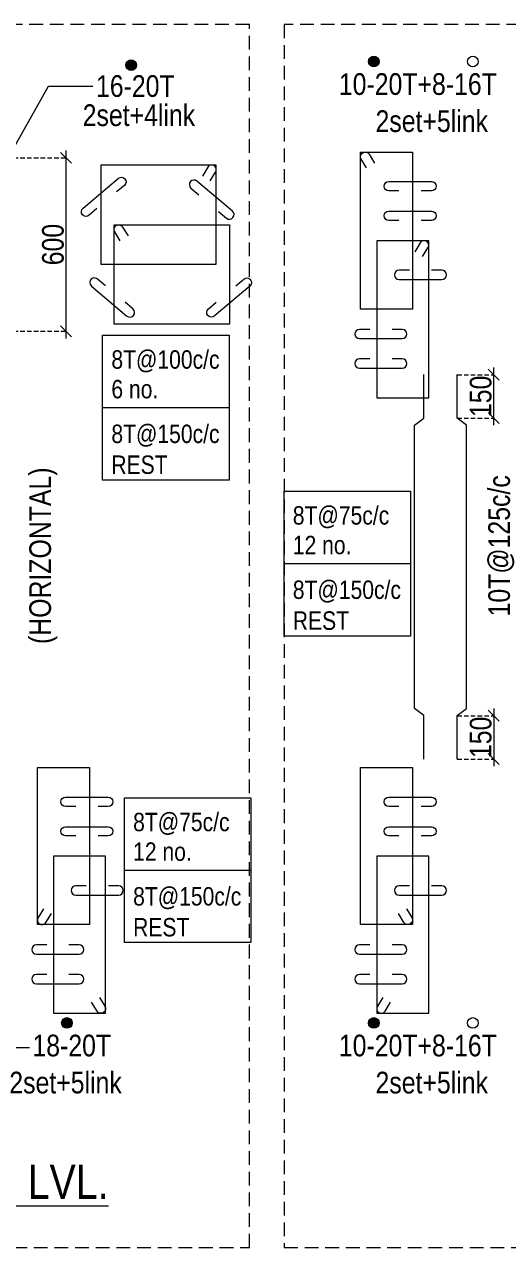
# Model space of a CAD drawing. Header units: millimetres. Extents: x 1112055 to 3390982, y -148532 to 766891.
# Drawn here: x 2277644 to 2284334, y 162042 to 178964 of the extents above; entities that cross this region are included whole.
import ezdxf

# ---------------------------------------------------------------- set-up
doc = ezdxf.new("R2010")
doc.units = ezdxf.units.MM
doc.header["$PDMODE"] = 35
doc.header["$PDSIZE"] = -25
doc.linetypes.add('DASHED2', pattern=[0.375, 0.25, -0.125])
doc.linetypes.add('Hidden', pattern=[9.525, 6.35, -3.175])
for name, color, linetype, lineweight in [('B COL. SIZE DIM', 220, 'Continuous', 25), ('B P.C.C', 251, 'Continuous', 0), ('B STEEL', 34, 'Continuous', 15), ('B STEEL TEXT', 7, 'Continuous', 15), ('B TITLE BLOCK', 250, 'Continuous', 0)]:
    doc.layers.add(name, color=color, linetype=linetype, lineweight=lineweight)
doc.styles.add('ARIAL', font='arial.ttf')
doc.styles.add('dim inside', font='romans.shx', dxfattribs={"width": 0.8, "height": 125})
doc.styles.add('SWINC', font='swissc.ttf')
doc.dimstyles.new('DIM 1', dxfattribs={"dimscale": 0, "dimtxt": 230, "dimasz": 150, "dimexe": 0.18, "dimexo": 0.0625, "dimgap": 0.5, "dimtad": 1, "dimdec": 0, "dimzin": 0, "dimdsep": 46, "dimtxsty": 'ARIAL', "dimblk": 'OBLIQUE', "dimcen": 6, "dimse1": 1, "dimse2": 1, "dimclrd": 256, "dimclrt": 256, "dimadec": 0, "dimazin": 2, "dimtfac": 0.75, "dimtdec": 0, "dimtix": 1, "dimtofl": 0, "dimtmove": 1, "dimatfit": 3, "dimldrblk": 'OPEN30', "dimfxl": 0.18, "dimfrac": 1, "dimtolj": 1, "dimtzin": 0, "dimlwd": -1, "dimarcsym": 0})
doc.dimstyles.new('dim inside', dxfattribs={"dimtxt": 125, "dimasz": 100, "dimexe": 0, "dimexo": 0, "dimgap": 10, "dimtad": 0, "dimdec": 0, "dimzin": 0, "dimdsep": 46, "dimtxsty": 'dim inside', "dimblk": 'SMALL', "dimcen": 0.09, "dimadec": 0, "dimazin": 0, "dimtfac": 1, "dimtdec": 0, "dimtofl": 0, "dimtmove": 0, "dimatfit": 3, "dimfxl": 1, "dimtolj": 1, "dimtzin": 0, "dimarcsym": 2})

# ---------------------------------------------------------------- blocks, each defined once
blk = doc.blocks.new('_Oblique')
at = {"color": 0, "linetype": 'ByBlock', "lineweight": -2}
blk.add_line((-0.5, -0.5), (0.5, 0.5), dxfattribs=at)
blk = doc.blocks.new('*D428')
at = {"layer": 'B COL. SIZE DIM', "color": 250, "lineweight": 9, "ltscale": 250, "transparency": 16777216}
blk.add_line((2278219, 177219), (2278219, 174619), dxfattribs=at)
at = {"layer": 'B COL. SIZE DIM', "color": 250, "linetype": 'DASHED2', "lineweight": 9, "ltscale": 250, "transparency": 16777216}
for p, q in [((2277493, 177119), (2278219, 177119)), ((2277493, 174719), (2278219, 174719))]:
    blk.add_line(p, q, dxfattribs=at)
at = {"layer": 'Defpoints', "color": 0, "ltscale": 250, "transparency": 16777216}
for p in [(2277493, 177119), (2277493, 174719), (2278219, 174719)]:
    blk.add_point(p, dxfattribs=at)
at = {"layer": 'B COL. SIZE DIM', "color": 250, "lineweight": 9, "ltscale": 250, "transparency": 16777216, "xscale": 150, "yscale": 150, "zscale": 150}
for p, rotation in [((2278219, 177119), 90), ((2278219, 174719), 270)]:
    blk.add_blockref('_Oblique', p, dxfattribs=dict(at, rotation=rotation))
at = {"layer": 'B COL. SIZE DIM', "color": 6, "ltscale": 250, "transparency": 16777216, "insert": (2278040, 175919), "char_height": 300, "attachment_point": 5, "rotation": 90, "style": 'SWINC'}
blk.add_mtext('\\A1;600', dxfattribs=at)
blk = doc.blocks.new('*D351')
at = {"layer": 'B COL. SIZE DIM', "color": 250, "linetype": 'DASHED2', "lineweight": 9, "ltscale": 250, "transparency": 16777216}
for p, q in [((2283637, 169401), (2284142, 169401)), ((2283637, 168801), (2284142, 168801))]:
    blk.add_line(p, q, dxfattribs=at)
at = {"layer": 'B COL. SIZE DIM', "color": 250, "lineweight": 9, "ltscale": 250, "transparency": 16777216}
blk.add_line((2284142, 169501), (2284142, 168701), dxfattribs=at)
at = {"layer": 'Defpoints', "color": 0, "ltscale": 250, "transparency": 16777216}
for p in [(2283637, 169401), (2283637, 168801), (2284142, 168801)]:
    blk.add_point(p, dxfattribs=at)
at = {"layer": 'B COL. SIZE DIM', "color": 250, "lineweight": 9, "ltscale": 250, "transparency": 16777216, "xscale": 150, "yscale": 150, "zscale": 150}
for p, rotation in [((2284142, 169401), 90), ((2284142, 168801), 270)]:
    blk.add_blockref('_Oblique', p, dxfattribs=dict(at, rotation=rotation))
at = {"layer": 'B COL. SIZE DIM', "color": 6, "ltscale": 250, "transparency": 16777216, "insert": (2283963, 169101), "char_height": 300, "attachment_point": 5, "rotation": 90, "style": 'SWINC'}
blk.add_mtext('\\A1;150', dxfattribs=at)
blk = doc.blocks.new('*D352')
at = {"layer": 'B COL. SIZE DIM', "color": 250, "lineweight": 9, "ltscale": 250, "transparency": 16777216}
blk.add_line((2284142, 173419), (2284142, 174219), dxfattribs=at)
at = {"layer": 'B COL. SIZE DIM', "color": 250, "linetype": 'DASHED2', "lineweight": 9, "ltscale": 250, "transparency": 16777216}
for p, q in [((2283637, 174119), (2284142, 174119)), ((2283637, 173519), (2284142, 173519))]:
    blk.add_line(p, q, dxfattribs=at)
at = {"layer": 'Defpoints', "color": 0, "ltscale": 250, "transparency": 16777216}
for p in [(2283637, 174119), (2284142, 174119), (2283637, 173519)]:
    blk.add_point(p, dxfattribs=at)
at = {"layer": 'B COL. SIZE DIM', "color": 250, "lineweight": 9, "ltscale": 250, "transparency": 16777216, "xscale": 150, "yscale": 150, "zscale": 150}
for p, rotation in [((2284142, 174119), 90), ((2284142, 173519), 270)]:
    blk.add_blockref('_Oblique', p, dxfattribs=dict(at, rotation=rotation))
at = {"layer": 'B COL. SIZE DIM', "color": 6, "ltscale": 250, "transparency": 16777216, "insert": (2283963, 173819), "char_height": 300, "attachment_point": 5, "rotation": 90, "style": 'SWINC'}
blk.add_mtext('\\A1;150', dxfattribs=at)

msp = doc.modelspace()

# ---------------------------------------------------------------- hatches: boundary and pattern name
at = {"layer": 'B STEEL', "lineweight": 13}
h = msp.add_hatch(color=256, dxfattribs=at)
h.dxf.hatch_style = 1
edge = h.paths.add_edge_path()
edge.add_arc((2279122, 178401.7), 73.3, 0, 360)
h = msp.add_hatch(color=256, dxfattribs=at)
h.dxf.hatch_style = 1
edge = h.paths.add_edge_path()
edge.add_arc((2282481.6, 178452), 73.3, 0, 360)
h = msp.add_hatch(color=256, dxfattribs=at)
h.dxf.hatch_style = 1
edge = h.paths.add_edge_path()
edge.add_arc((2278232.4, 165149.7), 73.3, 0, 360)
h = msp.add_hatch(color=256, dxfattribs=at)
h.dxf.hatch_style = 1
edge = h.paths.add_edge_path()
edge.add_arc((2282481.6, 165149.7), 73.3, 0, 360)

# ---------------------------------------------------------------- linework, layer by layer
at = {"layer": 'B P.C.C', "color": 250, "lineweight": 0, "ltscale": 30}
for p, q in [((2278726.4, 173662.9), (2280479.5, 173662.9)), ((2281238.6, 171506), (2282991.7, 171506)), ((2279027.5, 167263.7), (2280780.6, 167263.7))]:
    msp.add_line(p, q, dxfattribs=at)
at = {"layer": 'B P.C.C', "color": 250, "linetype": 'Hidden', "lineweight": 0, "ltscale": 30}
for points in [[(2261487.1, 162042.5), (2280758.9, 162042.5), (2280758.9, 178964.3), (2261487.1, 178964.3)], [(2281238.6, 162042.5), (2300510.4, 162042.5), (2300510.4, 178964.3), (2281238.6, 178964.3)]]:
    msp.add_lwpolyline(points, close=True, dxfattribs=at)
at = {"layer": 'B P.C.C', "color": 250, "lineweight": 0, "ltscale": 30}
for points in [[(2278726.4, 174665.5), (2280479.5, 174665.5), (2280479.5, 172660.2), (2278726.4, 172660.2)], [(2281238.6, 172508.6), (2282991.7, 172508.6), (2282991.7, 170503.4), (2281238.6, 170503.4)], [(2279027.5, 168266.3), (2280780.6, 168266.3), (2280780.6, 166261.1), (2279027.5, 166261.1)]]:
    msp.add_lwpolyline(points, close=True, dxfattribs=at)
at = {"layer": 'B STEEL', "lineweight": 13}
for points in [[(2283017.4, 175026.2), (2282297.4, 175026.2), (2282297.4, 177199.2), (2283017.4, 177199.2)], [(2283241.4, 175972.3), (2282521.4, 175972.3), (2282521.4, 173799.2), (2283241.4, 173799.2)], [(2278543.3, 166510.2), (2277823.3, 166510.2), (2277823.3, 168683.3), (2278543.3, 168683.3)], [(2283017.4, 166510.2), (2282297.4, 166510.2), (2282297.4, 168683.3), (2283017.4, 168683.3)], [(2278767.3, 167456.3), (2278047.3, 167456.3), (2278047.3, 165283.3), (2278767.3, 165283.3)], [(2283241.4, 167456.3), (2282521.4, 167456.3), (2282521.4, 165283.3), (2283241.4, 165283.3)]]:
    msp.add_lwpolyline(points, close=True, dxfattribs=at)
at = {"layer": 'B STEEL', "color": 34, "lineweight": 9, "ltscale": 0.5}
for points in [[(2282381.7, 176980.2), (2282306.9, 177101.7, -1), (2282415.9, 177168.8), (2282490.7, 177047.3)], [(2280216.6, 176800.3), (2280291.3, 176921.8, 1), (2280182.3, 176988.9), (2280107.5, 176867.4)], [(2278647.1, 176416.2), (2278538.1, 176324.2, -1), (2278455.5, 176422), (2278946.2, 176836.4, -1), (2279028.8, 176738.6), (2278919.8, 176646.6)], [(2280331.9, 176376.9), (2280440.8, 176284.8, 1), (2280523.4, 176382.6), (2280032.8, 176797, 1), (2279950.2, 176699.2), (2280059.2, 176607.2)], [(2282830.1, 176662.2), (2282687.5, 176662.2, -1), (2282687.5, 176790.2), (2283279.4, 176790.2, -1), (2283279.4, 176662.2), (2283136.8, 176662.2)], [(2282830.1, 176253.2), (2282687.5, 176253.2, -1), (2282687.5, 176381.3), (2283279.4, 176381.3, -1), (2283279.4, 176253.2), (2283136.8, 176253.2)], [(2278969.9, 175971.5), (2278895.1, 176093, -1), (2279004.1, 176160.1), (2279078.9, 176038.6)], [(2283157.1, 175753.2), (2283231.9, 175874.7, 1), (2283122.8, 175941.8), (2283048.1, 175820.3)], [(2282973.6, 175563.3), (2282831, 175563.3, 1), (2282831, 175435.2), (2283422.9, 175435.2, 1), (2283422.9, 175563.3), (2283280.3, 175563.3)], [(2278764.6, 175350.3), (2278655.6, 175442.4, 1), (2278573, 175344.5), (2279063.7, 174930.2, 1), (2279146.3, 175028), (2279037.3, 175120)], [(2280572.4, 175350.3), (2280681.4, 175442.4, -1), (2280764, 175344.5), (2280273.3, 174930.2, -1), (2280190.7, 175028), (2280299.7, 175120)], [(2282426.9, 174745.3), (2282284.2, 174745.3, 1), (2282284.2, 174617.2), (2282876.2, 174617.2, 1), (2282876.2, 174745.3), (2282733.5, 174745.3)], [(2282426.9, 174336.3), (2282284.2, 174336.3, 1), (2282284.2, 174208.2), (2282876.2, 174208.2, 1), (2282876.2, 174336.3), (2282733.5, 174336.3)], [(2278356, 168146.2), (2278213.4, 168146.2, -1), (2278213.4, 168274.3), (2278805.4, 168274.3, -1), (2278805.4, 168146.2), (2278662.7, 168146.2)], [(2282830.1, 168146.2), (2282687.5, 168146.2, -1), (2282687.5, 168274.3), (2283279.4, 168274.3, -1), (2283279.4, 168146.2), (2283136.8, 168146.2)], [(2278356, 167737.2), (2278213.4, 167737.2, -1), (2278213.4, 167865.3), (2278805.4, 167865.3, -1), (2278805.4, 167737.2), (2278662.7, 167737.2)], [(2282830.1, 167737.2), (2282687.5, 167737.2, -1), (2282687.5, 167865.3), (2283279.4, 167865.3, -1), (2283279.4, 167737.2), (2283136.8, 167737.2)], [(2278499.6, 167047.3), (2278356.9, 167047.3, 1), (2278356.9, 166919.2), (2278948.9, 166919.2, 1), (2278948.9, 167047.3), (2278806.2, 167047.3)], [(2282973.6, 167047.3), (2282831, 167047.3, 1), (2282831, 166919.2), (2283422.9, 166919.2, 1), (2283422.9, 167047.3), (2283280.3, 167047.3)], [(2277907.6, 166729.3), (2277832.8, 166607.8, 1), (2277941.9, 166540.7), (2278016.6, 166662.2)], [(2282933.1, 166729.3), (2283007.9, 166607.8, -1), (2282898.9, 166540.7), (2282824.1, 166662.2)], [(2277952.8, 166229.3), (2277810.2, 166229.3, 1), (2277810.2, 166101.2), (2278402.1, 166101.2, 1), (2278402.1, 166229.3), (2278259.5, 166229.3)], [(2282426.9, 166229.3), (2282284.2, 166229.3, 1), (2282284.2, 166101.2), (2282876.2, 166101.2, 1), (2282876.2, 166229.3), (2282733.5, 166229.3)], [(2277952.8, 165820.3), (2277810.2, 165820.3, 1), (2277810.2, 165692.3), (2278402.1, 165692.3, 1), (2278402.1, 165820.3), (2278259.5, 165820.3)], [(2282426.9, 165820.3), (2282284.2, 165820.3, 1), (2282284.2, 165692.3), (2282876.2, 165692.3, 1), (2282876.2, 165820.3), (2282733.5, 165820.3)], [(2278683, 165502.3), (2278757.8, 165380.8, -1), (2278648.8, 165313.7), (2278574, 165435.2)], [(2282605.6, 165502.3), (2282530.9, 165380.8, 1), (2282639.9, 165313.7), (2282714.7, 165435.2)]]:
    msp.add_lwpolyline(points, format="xyb", dxfattribs=at)
for points in [[(2278700.8, 175648.1), (2280300.8, 175648.1), (2280300.8, 177019.3), (2278700.8, 177019.3)], [(2278885.6, 176190.6), (2280485.6, 176190.6), (2280485.6, 174819.3), (2278885.6, 174819.3)]]:
    msp.add_lwpolyline(points, close=True, dxfattribs=at)
at = {"layer": 'B STEEL', "lineweight": 13}
for points in [[(2283172.8, 168801.3), (2283172.8, 169401.3), (2283044.8, 169501.3), (2283044.8, 173419.3), (2283172.8, 173519.3), (2283172.8, 174119.3)], [(2283636.8, 168801.3), (2283636.8, 169401.3), (2283764.8, 169501.3), (2283764.8, 173419.3), (2283636.8, 173519.3), (2283636.8, 174119.3)]]:
    msp.add_lwpolyline(points, dxfattribs=at)
for centre in [(2279122, 178401.7), (2282481.6, 178452), (2283852.6, 178452), (2278232.4, 165149.7), (2282481.6, 165149.7), (2283852.6, 165149.7)]:
    msp.add_circle(centre, 73.3, dxfattribs=at)

# ---------------------------------------------------------------- texts
at = {"layer": 'B STEEL TEXT', "lineweight": 5, "style": 'SWINC'}
for s, height, p in [('16-20T', 300, (2278635, 177962.5)), ('10-20T+8-16T', 300, (2281997.7, 177989.7)), ('2set+4link', 300, (2278450.7, 177559.1)), ('2set+5link', 300, (2282505.5, 177476.9)), ('8T@100c/c', 255, (2278847.8, 174201.5)), ('6 no.', 255, (2278847.8, 173791.9)), ('8T@150c/c', 255, (2278847.8, 173173.1)), ('REST', 255, (2278847.8, 172746)), ('8T@75c/c', 255, (2281360, 172044.6)), ('12 no.', 255, (2281360, 171635.1)), ('8T@150c/c', 255, (2281360, 171016.2)), ('REST', 255, (2281360, 170589.2)), ('8T@75c/c', 255, (2279148.9, 167802.3)), ('12 no.', 255, (2279148.9, 167392.8)), ('8T@150c/c', 255, (2279148.9, 166773.9)), ('REST', 255, (2279148.9, 166346.9)), ('18-20T', 300, (2277754.9, 164687.4)), ('10-20T+8-16T', 300, (2281997.7, 164687.4)), ('2set+5link', 300, (2277434.6, 164174.6)), ('2set+5link', 300, (2282505.5, 164174.6))]:
    msp.add_text(s, height=height, dxfattribs=at).set_placement(p)
for s, p in [('(HORIZONTAL)', (2278011.5, 170392.3)), ('10T@125c/c', (2284366.5, 170774.4))]:
    msp.add_text(s, height=300, rotation=90, dxfattribs=at).set_placement(p)
at = {"layer": 'B TITLE BLOCK', "color": 0, "style": 'SWINC'}
msp.add_text('%%UDETAIL OF LIFT UP TO SECOND FLOOR SLAB LVL.', height=475.05, dxfattribs=at).set_placement((2265594.6, 162715.9))

# ---------------------------------------------------------------- dimensions: what is measured, and where the dimension line sits
at = {"layer": 'B COL. SIZE DIM', "color": 250, "ltscale": 250}
for base, p1, p2, angle, picture, middle in [((2278219, 174719.3), (2277492.6, 177119.3), (2277492.6, 174719.3), 90, '*D428', (2278040, 175919.3)), ((2284141.9, 174119.3), (2283636.8, 173519.3), (2283636.8, 174119.3), 270, '*D352', (2283962.9, 173819.3)), ((2284141.9, 168801.3), (2283636.8, 169401.3), (2283636.8, 168801.3), 90, '*D351', (2283962.9, 169101.3))]:
    dim = msp.add_linear_dim(base=base, p1=p1, p2=p2, angle=angle, dimstyle='dim inside', override={"dimtxt": 300, "dimasz": 150, "dimgap": 25, "dimtad": 3, "dimlfac": 0.25, "dimtxsty": 'SWINC', "dimblk1": 'Oblique', "dimblk2": 'Oblique', "dimsah": 1, "dimdle": 100, "dimclrd": 250, "dimclre": 250, "dimclrt": 6, "dimfxl": 1000, "dimlwd": 9, "dimlwe": 9}, dxfattribs=at)
    dim.commit()
    dim.dimension.update_dxf_attribs({"geometry": picture, "text_midpoint": middle})

# ---------------------------------------------------------------- leaders
at = {"layer": 'B STEEL TEXT', "lineweight": 9}
for points in [[(2277328.6, 176955.3), (2277979.2, 178111.5), (2278592.4, 178111.5)], [(2276448.6, 165965.4), (2277099.2, 164809.2), (2277712.4, 164809.2)]]:
    msp.add_leader(points, dimstyle='DIM 1', override={"dimscale": 1, "dimasz": 175, "dimtad": 0, "dimtxsty": 'SWINC', "dimldrblk": 'DotBlank', "dimfxlon": 1, "dimarcsym": 2}, dxfattribs=at)

doc.saveas('drawing.dxf')
